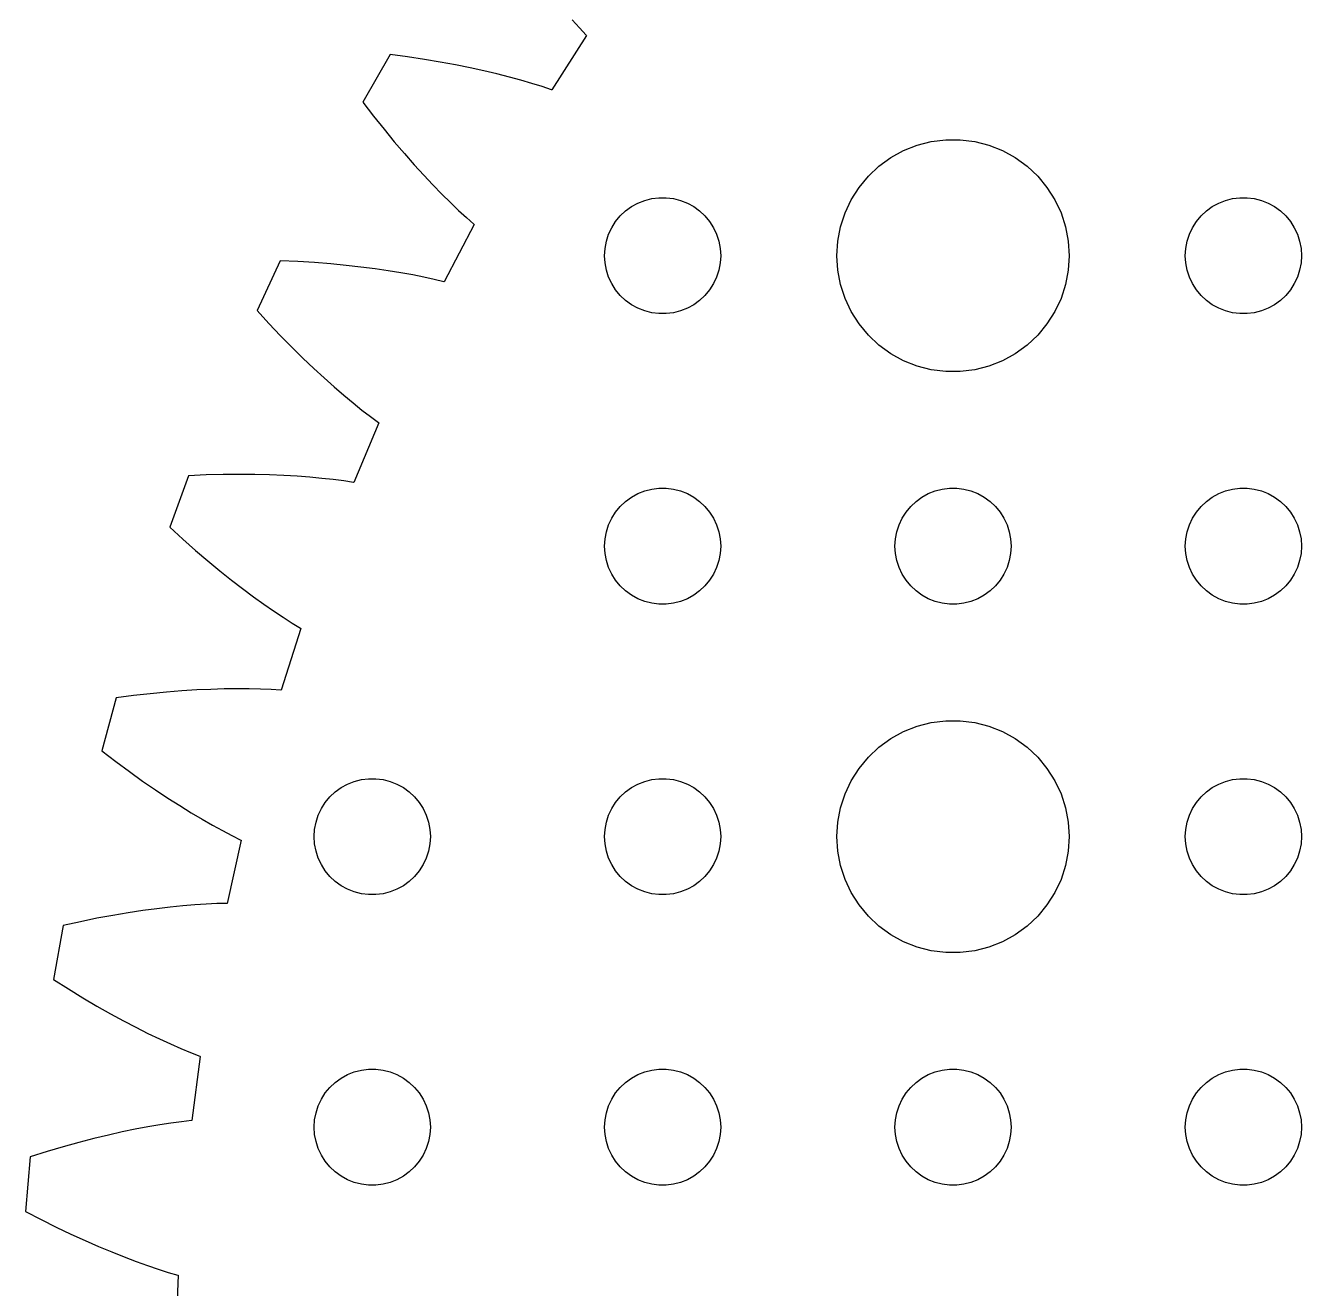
# Model space of a CAD drawing. Header units: metres. Extents: x -69 to 69, y -69 to 69.
# Drawn here: x -68.96 to -36, y 3.33 to 35.94 of the extents above; entities that cross this region are included whole.
import ezdxf

# ---------------------------------------------------------------- set-up
doc = ezdxf.new("R2010")
doc.units = ezdxf.units.M

msp = doc.modelspace()

# ---------------------------------------------------------------- linework, layer by layer
for p, q in [((-54.8331, 36.0853), (-54.6482, 35.8814)), ((-54.4625, 35.6875), (-55.3633, 34.2792)), ((-54.6482, 35.8814), (-54.4722, 35.6938)), ((-54.4722, 35.6938), (-54.4625, 35.6875)), ((-59.5376, 35.1919), (-60.2459, 33.9651)), ((-59.0869, 35.132), (-59.5376, 35.1919)), ((-58.655, 35.0671), (-59.0869, 35.132)), ((-58.2419, 34.998), (-58.655, 35.0671)), ((-57.8477, 34.9252), (-58.2419, 34.998)), ((-57.4724, 34.8493), (-57.8477, 34.9252)), ((-57.116, 34.771), (-57.4724, 34.8493)), ((-56.7783, 34.6908), (-57.116, 34.771)), ((-56.4595, 34.6094), (-56.7783, 34.6908)), ((-56.1594, 34.5274), (-56.4595, 34.6094)), ((-55.8779, 34.4454), (-56.1594, 34.5274)), ((-55.615, 34.3639), (-55.8779, 34.4454)), ((-55.3705, 34.2837), (-55.615, 34.3639)), ((-55.3633, 34.2792), (-55.3705, 34.2837)), ((-60.2459, 33.9651), (-59.9686, 33.6047)), ((-59.9686, 33.6047), (-59.6965, 33.2631)), ((-59.6965, 33.2631), (-59.4301, 32.94)), ((-45.5621, 32.9469), (-45.1884, 32.9941)), ((-45.1884, 32.9941), (-44.8116, 32.9941)), ((-44.8116, 32.9941), (-44.4379, 32.9469)), ((-59.4301, 32.94), (-59.17, 32.635)), ((-59.17, 32.635), (-58.9166, 32.3479)), ((-46.6075, 32.533), (-46.2773, 32.7145)), ((-46.2773, 32.7145), (-45.927, 32.8532)), ((-45.927, 32.8532), (-45.5621, 32.9469)), ((-44.4379, 32.9469), (-44.0729, 32.8532)), ((-44.0729, 32.8532), (-43.7227, 32.7145)), ((-43.7227, 32.7145), (-43.3925, 32.533)), ((-58.9166, 32.3479), (-58.6705, 32.0784)), ((-47.1869, 32.0536), (-46.9123, 32.3115)), ((-46.9123, 32.3115), (-46.6075, 32.533)), ((-43.3925, 32.533), (-43.0877, 32.3115)), ((-43.0877, 32.3115), (-42.8131, 32.0536)), ((-58.6705, 32.0784), (-58.4323, 31.8261)), ((-47.427, 31.7634), (-47.1869, 32.0536)), ((-42.8131, 32.0536), (-42.5729, 31.7634)), ((-58.4323, 31.8261), (-58.2024, 31.5906)), ((-47.6289, 31.4453), (-47.427, 31.7634)), ((-42.5729, 31.7634), (-42.3711, 31.4453)), ((-58.2024, 31.5906), (-57.9813, 31.3717)), ((-57.9813, 31.3717), (-57.7695, 31.169)), ((-53.3037, 31.2665), (-53.1387, 31.3572)), ((-53.1387, 31.3572), (-52.9635, 31.4266)), ((-52.9635, 31.4266), (-52.7811, 31.4734)), ((-52.7811, 31.4734), (-52.5942, 31.497)), ((-52.5942, 31.497), (-52.4058, 31.497)), ((-52.4058, 31.497), (-52.2189, 31.4734)), ((-52.2189, 31.4734), (-52.0365, 31.4266)), ((-52.0365, 31.4266), (-51.8613, 31.3572)), ((-51.8613, 31.3572), (-51.6963, 31.2665)), ((-47.7893, 31.1044), (-47.6289, 31.4453)), ((-42.3711, 31.4453), (-42.2107, 31.1044)), ((-38.3037, 31.2665), (-38.1387, 31.3572)), ((-38.1387, 31.3572), (-37.9635, 31.4266)), ((-37.9635, 31.4266), (-37.7811, 31.4734)), ((-37.7811, 31.4734), (-37.5942, 31.497)), ((-37.5942, 31.497), (-37.4058, 31.497)), ((-37.4058, 31.497), (-37.2189, 31.4734)), ((-37.2189, 31.4734), (-37.0365, 31.4266)), ((-37.0365, 31.4266), (-36.8613, 31.3572)), ((-36.8613, 31.3572), (-36.6963, 31.2665)), ((-57.7695, 31.169), (-57.5675, 30.982)), ((-57.5675, 30.982), (-57.3758, 30.8104)), ((-53.7135, 30.8817), (-53.5934, 31.0268)), ((-53.5934, 31.0268), (-53.4561, 31.1558)), ((-53.4561, 31.1558), (-53.3037, 31.2665)), ((-51.6963, 31.2665), (-51.5439, 31.1558)), ((-51.5439, 31.1558), (-51.4065, 31.0268)), ((-51.4065, 31.0268), (-51.2865, 30.8817)), ((-47.9057, 30.7461), (-47.7893, 31.1044)), ((-42.2107, 31.1044), (-42.0942, 30.7461)), ((-38.7135, 30.8817), (-38.5934, 31.0268)), ((-38.5934, 31.0268), (-38.4561, 31.1558)), ((-38.4561, 31.1558), (-38.3037, 31.2665)), ((-36.6963, 31.2665), (-36.5439, 31.1558)), ((-36.5439, 31.1558), (-36.4065, 31.0268)), ((-36.4065, 31.0268), (-36.2865, 30.8817)), ((-57.3656, 30.8049), (-58.1403, 29.3235)), ((-57.3758, 30.8104), (-57.3656, 30.8049)), ((-53.8947, 30.5522), (-53.8145, 30.7226)), ((-53.8145, 30.7226), (-53.7135, 30.8817)), ((-51.2865, 30.8817), (-51.1855, 30.7226)), ((-51.1855, 30.7226), (-51.1053, 30.5522)), ((-47.9763, 30.376), (-47.9057, 30.7461)), ((-42.0942, 30.7461), (-42.0237, 30.376)), ((-38.8947, 30.5522), (-38.8145, 30.7226)), ((-38.8145, 30.7226), (-38.7135, 30.8817)), ((-36.2865, 30.8817), (-36.1855, 30.7226)), ((-36.1855, 30.7226), (-36.1053, 30.5522)), ((-53.9882, 30.188), (-53.9529, 30.373)), ((-53.9529, 30.373), (-53.8947, 30.5522)), ((-51.1053, 30.5522), (-51.0471, 30.373)), ((-51.0471, 30.373), (-51.0118, 30.188)), ((-48, 30), (-47.9763, 30.376)), ((-42.0237, 30.376), (-42, 30)), ((-38.9882, 30.188), (-38.9529, 30.373)), ((-38.9529, 30.373), (-38.8947, 30.5522)), ((-36.1053, 30.5522), (-36.0471, 30.373)), ((-36.0471, 30.373), (-36.0118, 30.188)), ((-54, 30), (-53.9882, 30.188)), ((-53.9882, 29.812), (-54, 30)), ((-51.0118, 30.188), (-51, 30)), ((-51, 30), (-51.0118, 29.812)), ((-47.9763, 29.624), (-48, 30)), ((-42, 30), (-42.0237, 29.624)), ((-39, 30), (-38.9882, 30.188)), ((-38.9882, 29.812), (-39, 30)), ((-36.0118, 30.188), (-36, 30)), ((-36, 30), (-36.0118, 29.812)), ((-62.3782, 29.869), (-62.9769, 28.5851)), ((-61.924, 29.8485), (-62.3782, 29.869)), ((-61.4881, 29.8216), (-61.924, 29.8485)), ((-61.0706, 29.7887), (-61.4881, 29.8216)), ((-60.6715, 29.7505), (-61.0706, 29.7887)), ((-60.291, 29.7076), (-60.6715, 29.7505)), ((-59.9291, 29.6607), (-60.291, 29.7076)), ((-59.5858, 29.6102), (-59.9291, 29.6607)), ((-53.9529, 29.627), (-53.9882, 29.812)), ((-51.0118, 29.812), (-51.0471, 29.627)), ((-38.9529, 29.627), (-38.9882, 29.812)), ((-36.0118, 29.812), (-36.0471, 29.627)), ((-59.2611, 29.5569), (-59.5858, 29.6102)), ((-58.9549, 29.5014), (-59.2611, 29.5569)), ((-58.6674, 29.4442), (-58.9549, 29.5014)), ((-58.3983, 29.386), (-58.6674, 29.4442)), ((-58.1478, 29.3274), (-58.3983, 29.386)), ((-53.8947, 29.4478), (-53.9529, 29.627)), ((-53.8145, 29.2774), (-53.8947, 29.4478)), ((-51.1053, 29.4478), (-51.1855, 29.2774)), ((-51.0471, 29.627), (-51.1053, 29.4478)), ((-47.9057, 29.2539), (-47.9763, 29.624)), ((-42.0237, 29.624), (-42.0942, 29.2539)), ((-38.8947, 29.4478), (-38.9529, 29.627)), ((-38.8145, 29.2774), (-38.8947, 29.4478)), ((-36.1053, 29.4478), (-36.1855, 29.2774)), ((-36.0471, 29.627), (-36.1053, 29.4478)), ((-58.1403, 29.3235), (-58.1478, 29.3274)), ((-53.7135, 29.1183), (-53.8145, 29.2774)), ((-53.5934, 28.9732), (-53.7135, 29.1183)), ((-51.2865, 29.1183), (-51.4065, 28.9732)), ((-51.1855, 29.2774), (-51.2865, 29.1183)), ((-47.7893, 28.8956), (-47.9057, 29.2539)), ((-42.0942, 29.2539), (-42.2107, 28.8956)), ((-38.7135, 29.1183), (-38.8145, 29.2774)), ((-38.5934, 28.9732), (-38.7135, 29.1183)), ((-36.2865, 29.1183), (-36.4065, 28.9732)), ((-36.1855, 29.2774), (-36.2865, 29.1183)), ((-53.4561, 28.8442), (-53.5934, 28.9732)), ((-53.3037, 28.7335), (-53.4561, 28.8442)), ((-53.1387, 28.6427), (-53.3037, 28.7335)), ((-51.6963, 28.7335), (-51.8613, 28.6427)), ((-51.5439, 28.8442), (-51.6963, 28.7335)), ((-51.4065, 28.9732), (-51.5439, 28.8442)), ((-47.6289, 28.5547), (-47.7893, 28.8956)), ((-42.2107, 28.8956), (-42.3711, 28.5547)), ((-38.4561, 28.8442), (-38.5934, 28.9732)), ((-38.3037, 28.7335), (-38.4561, 28.8442)), ((-38.1387, 28.6427), (-38.3037, 28.7335)), ((-36.6963, 28.7335), (-36.8613, 28.6427)), ((-36.5439, 28.8442), (-36.6963, 28.7335)), ((-36.4065, 28.9732), (-36.5439, 28.8442)), ((-62.9769, 28.5851), (-62.6693, 28.2502)), ((-52.9635, 28.5734), (-53.1387, 28.6427)), ((-52.7811, 28.5266), (-52.9635, 28.5734)), ((-52.5942, 28.503), (-52.7811, 28.5266)), ((-52.4058, 28.503), (-52.5942, 28.503)), ((-52.2189, 28.5266), (-52.4058, 28.503)), ((-52.0365, 28.5734), (-52.2189, 28.5266)), ((-51.8613, 28.6427), (-52.0365, 28.5734)), ((-47.427, 28.2366), (-47.6289, 28.5547)), ((-42.3711, 28.5547), (-42.5729, 28.2366)), ((-37.9635, 28.5734), (-38.1387, 28.6427)), ((-37.7811, 28.5266), (-37.9635, 28.5734)), ((-37.5942, 28.503), (-37.7811, 28.5266)), ((-37.4058, 28.503), (-37.5942, 28.503)), ((-37.2189, 28.5266), (-37.4058, 28.503)), ((-37.0365, 28.5734), (-37.2189, 28.5266)), ((-36.8613, 28.6427), (-37.0365, 28.5734)), ((-62.6693, 28.2502), (-62.3684, 27.9337)), ((-47.1869, 27.9464), (-47.427, 28.2366)), ((-42.5729, 28.2366), (-42.8131, 27.9464)), ((-62.3684, 27.9337), (-62.0749, 27.635)), ((-46.9123, 27.6884), (-47.1869, 27.9464)), ((-46.6075, 27.467), (-46.9123, 27.6884)), ((-43.0877, 27.6884), (-43.3925, 27.467)), ((-42.8131, 27.9464), (-43.0877, 27.6884)), ((-62.0749, 27.635), (-61.7891, 27.3538)), ((-61.7891, 27.3538), (-61.5117, 27.0899)), ((-46.2773, 27.2855), (-46.6075, 27.467)), ((-43.3925, 27.467), (-43.7227, 27.2855)), ((-61.5117, 27.0899), (-61.2431, 26.8428)), ((-45.927, 27.1468), (-46.2773, 27.2855)), ((-45.5621, 27.0531), (-45.927, 27.1468)), ((-45.1884, 27.0059), (-45.5621, 27.0531)), ((-44.4379, 27.0531), (-44.8116, 27.0059)), ((-44.0729, 27.1468), (-44.4379, 27.0531)), ((-43.7227, 27.2855), (-44.0729, 27.1468)), ((-61.2431, 26.8428), (-60.9838, 26.6123)), ((-44.8116, 27.0059), (-45.1884, 27.0059)), ((-60.9838, 26.6123), (-60.7342, 26.3978)), ((-60.7342, 26.3978), (-60.4949, 26.1989)), ((-60.4949, 26.1989), (-60.2662, 26.0154)), ((-60.2662, 26.0154), (-60.0487, 25.8468)), ((-60.0487, 25.8468), (-59.8428, 25.6925)), ((-59.8321, 25.688), (-60.4747, 24.1447)), ((-59.8428, 25.6925), (-59.8321, 25.688)), ((-64.7441, 24.3187), (-65.2286, 22.9875)), ((-64.2898, 24.3379), (-64.7441, 24.3187)), ((-63.8532, 24.3491), (-64.2898, 24.3379)), ((-63.4344, 24.3527), (-63.8532, 24.3491)), ((-63.0336, 24.3494), (-63.4344, 24.3527)), ((-62.6508, 24.3399), (-63.0336, 24.3494)), ((-62.2862, 24.3246), (-62.6508, 24.3399)), ((-61.9398, 24.3043), (-62.2862, 24.3246)), ((-61.6116, 24.2795), (-61.9398, 24.3043)), ((-61.3018, 24.2509), (-61.6116, 24.2795)), ((-61.0103, 24.219), (-61.3018, 24.2509)), ((-60.7373, 24.1844), (-61.0103, 24.219)), ((-60.4826, 24.1479), (-60.7373, 24.1844)), ((-60.4747, 24.1447), (-60.4826, 24.1479)), ((-53.4561, 23.6558), (-53.3037, 23.7665)), ((-53.3037, 23.7665), (-53.1387, 23.8572)), ((-53.1387, 23.8572), (-52.9635, 23.9266)), ((-52.9635, 23.9266), (-52.7811, 23.9734)), ((-52.7811, 23.9734), (-52.5942, 23.997)), ((-52.5942, 23.997), (-52.4058, 23.997)), ((-52.4058, 23.997), (-52.2189, 23.9734)), ((-52.2189, 23.9734), (-52.0365, 23.9266)), ((-52.0365, 23.9266), (-51.8613, 23.8572)), ((-51.8613, 23.8572), (-51.6963, 23.7665)), ((-51.6963, 23.7665), (-51.5439, 23.6558)), ((-45.9561, 23.6558), (-45.8037, 23.7665)), ((-45.8037, 23.7665), (-45.6387, 23.8572)), ((-45.6387, 23.8572), (-45.4635, 23.9266)), ((-45.4635, 23.9266), (-45.2811, 23.9734)), ((-45.2811, 23.9734), (-45.0942, 23.997)), ((-45.0942, 23.997), (-44.9058, 23.997)), ((-44.9058, 23.997), (-44.7189, 23.9734)), ((-44.7189, 23.9734), (-44.5365, 23.9266)), ((-44.5365, 23.9266), (-44.3613, 23.8572)), ((-44.3613, 23.8572), (-44.1963, 23.7665)), ((-44.1963, 23.7665), (-44.0439, 23.6558)), ((-38.4561, 23.6558), (-38.3037, 23.7665)), ((-38.3037, 23.7665), (-38.1387, 23.8572)), ((-38.1387, 23.8572), (-37.9635, 23.9266)), ((-37.9635, 23.9266), (-37.7811, 23.9734)), ((-37.7811, 23.9734), (-37.5942, 23.997)), ((-37.5942, 23.997), (-37.4058, 23.997)), ((-37.4058, 23.997), (-37.2189, 23.9734)), ((-37.2189, 23.9734), (-37.0365, 23.9266)), ((-37.0365, 23.9266), (-36.8613, 23.8572)), ((-36.8613, 23.8572), (-36.6963, 23.7665)), ((-36.6963, 23.7665), (-36.5439, 23.6558)), ((-53.7135, 23.3817), (-53.5934, 23.5268)), ((-53.5934, 23.5268), (-53.4561, 23.6558)), ((-51.5439, 23.6558), (-51.4065, 23.5268)), ((-51.4065, 23.5268), (-51.2865, 23.3817)), ((-46.2135, 23.3817), (-46.0934, 23.5268)), ((-46.0934, 23.5268), (-45.9561, 23.6558)), ((-44.0439, 23.6558), (-43.9065, 23.5268)), ((-43.9065, 23.5268), (-43.7865, 23.3817)), ((-38.7135, 23.3817), (-38.5934, 23.5268)), ((-38.5934, 23.5268), (-38.4561, 23.6558)), ((-36.5439, 23.6558), (-36.4065, 23.5268)), ((-36.4065, 23.5268), (-36.2865, 23.3817)), ((-53.8947, 23.0522), (-53.8145, 23.2226)), ((-53.8145, 23.2226), (-53.7135, 23.3817)), ((-51.2865, 23.3817), (-51.1855, 23.2226)), ((-51.1855, 23.2226), (-51.1053, 23.0522)), ((-46.3947, 23.0522), (-46.3145, 23.2226)), ((-46.3145, 23.2226), (-46.2135, 23.3817)), ((-43.7865, 23.3817), (-43.6855, 23.2226)), ((-43.6855, 23.2226), (-43.6053, 23.0522)), ((-38.8947, 23.0522), (-38.8145, 23.2226)), ((-38.8145, 23.2226), (-38.7135, 23.3817)), ((-36.2865, 23.3817), (-36.1855, 23.2226)), ((-36.1855, 23.2226), (-36.1053, 23.0522)), ((-65.2286, 22.9875), (-64.893, 22.6808)), ((-53.9882, 22.688), (-53.9529, 22.873)), ((-53.9529, 22.873), (-53.8947, 23.0522)), ((-51.1053, 23.0522), (-51.0471, 22.873)), ((-51.0471, 22.873), (-51.0118, 22.688)), ((-46.4882, 22.688), (-46.4529, 22.873)), ((-46.4529, 22.873), (-46.3947, 23.0522)), ((-43.6053, 23.0522), (-43.5471, 22.873)), ((-43.5471, 22.873), (-43.5118, 22.688)), ((-38.9882, 22.688), (-38.9529, 22.873)), ((-38.9529, 22.873), (-38.8947, 23.0522)), ((-36.1053, 23.0522), (-36.0471, 22.873)), ((-36.0471, 22.873), (-36.0118, 22.688)), ((-64.893, 22.6808), (-64.5657, 22.3916)), ((-54, 22.5), (-53.9882, 22.688)), ((-53.9882, 22.312), (-54, 22.5)), ((-51.0118, 22.688), (-51, 22.5)), ((-51, 22.5), (-51.0118, 22.312)), ((-46.5, 22.5), (-46.4882, 22.688)), ((-46.4882, 22.312), (-46.5, 22.5)), ((-43.5118, 22.688), (-43.5, 22.5)), ((-43.5, 22.5), (-43.5118, 22.312)), ((-39, 22.5), (-38.9882, 22.688)), ((-38.9882, 22.312), (-39, 22.5)), ((-36.0118, 22.688), (-36, 22.5)), ((-36, 22.5), (-36.0118, 22.312)), ((-64.5657, 22.3916), (-64.2472, 22.1196)), ((-64.2472, 22.1196), (-63.938, 21.8645)), ((-53.9529, 22.127), (-53.9882, 22.312)), ((-53.8947, 21.9478), (-53.9529, 22.127)), ((-51.0471, 22.127), (-51.1053, 21.9478)), ((-51.0118, 22.312), (-51.0471, 22.127)), ((-46.4529, 22.127), (-46.4882, 22.312)), ((-46.3947, 21.9478), (-46.4529, 22.127)), ((-43.5471, 22.127), (-43.6053, 21.9478)), ((-43.5118, 22.312), (-43.5471, 22.127)), ((-38.9529, 22.127), (-38.9882, 22.312)), ((-38.8947, 21.9478), (-38.9529, 22.127)), ((-36.0471, 22.127), (-36.1053, 21.9478)), ((-36.0118, 22.312), (-36.0471, 22.127)), ((-63.938, 21.8645), (-63.6387, 21.6257)), ((-53.8145, 21.7774), (-53.8947, 21.9478)), ((-53.7135, 21.6183), (-53.8145, 21.7774)), ((-51.1855, 21.7774), (-51.2865, 21.6183)), ((-51.1053, 21.9478), (-51.1855, 21.7774)), ((-46.3145, 21.7774), (-46.3947, 21.9478)), ((-46.2135, 21.6183), (-46.3145, 21.7774)), ((-43.6855, 21.7774), (-43.7865, 21.6183)), ((-43.6053, 21.9478), (-43.6855, 21.7774)), ((-38.8145, 21.7774), (-38.8947, 21.9478)), ((-38.7135, 21.6183), (-38.8145, 21.7774)), ((-36.1855, 21.7774), (-36.2865, 21.6183)), ((-36.1053, 21.9478), (-36.1855, 21.7774)), ((-63.6387, 21.6257), (-63.3495, 21.403)), ((-53.5934, 21.4732), (-53.7135, 21.6183)), ((-53.4561, 21.3442), (-53.5934, 21.4732)), ((-51.4065, 21.4732), (-51.5439, 21.3442)), ((-51.2865, 21.6183), (-51.4065, 21.4732)), ((-46.0934, 21.4732), (-46.2135, 21.6183)), ((-45.9561, 21.3442), (-46.0934, 21.4732)), ((-43.9065, 21.4732), (-44.0439, 21.3442)), ((-43.7865, 21.6183), (-43.9065, 21.4732)), ((-38.5934, 21.4732), (-38.7135, 21.6183)), ((-38.4561, 21.3442), (-38.5934, 21.4732)), ((-36.4065, 21.4732), (-36.5439, 21.3442)), ((-36.2865, 21.6183), (-36.4065, 21.4732)), ((-63.3495, 21.403), (-63.0711, 21.1959)), ((-63.0711, 21.1959), (-62.8038, 21.004)), ((-53.3037, 21.2335), (-53.4561, 21.3442)), ((-53.1387, 21.1427), (-53.3037, 21.2335)), ((-52.9635, 21.0734), (-53.1387, 21.1427)), ((-51.8613, 21.1427), (-52.0365, 21.0734)), ((-51.6963, 21.2335), (-51.8613, 21.1427)), ((-51.5439, 21.3442), (-51.6963, 21.2335)), ((-45.8037, 21.2335), (-45.9561, 21.3442)), ((-45.6387, 21.1427), (-45.8037, 21.2335)), ((-45.4635, 21.0734), (-45.6387, 21.1427)), ((-44.3613, 21.1427), (-44.5365, 21.0734)), ((-44.1963, 21.2335), (-44.3613, 21.1427)), ((-44.0439, 21.3442), (-44.1963, 21.2335)), ((-38.3037, 21.2335), (-38.4561, 21.3442)), ((-38.1387, 21.1427), (-38.3037, 21.2335)), ((-37.9635, 21.0734), (-38.1387, 21.1427)), ((-36.8613, 21.1427), (-37.0365, 21.0734)), ((-36.6963, 21.2335), (-36.8613, 21.1427)), ((-36.5439, 21.3442), (-36.6963, 21.2335)), ((-62.8038, 21.004), (-62.5481, 20.8268)), ((-62.5481, 20.8268), (-62.3043, 20.6639)), ((-52.7811, 21.0266), (-52.9635, 21.0734)), ((-52.5942, 21.003), (-52.7811, 21.0266)), ((-52.4058, 21.003), (-52.5942, 21.003)), ((-52.2189, 21.0266), (-52.4058, 21.003)), ((-52.0365, 21.0734), (-52.2189, 21.0266)), ((-45.2811, 21.0266), (-45.4635, 21.0734)), ((-45.0942, 21.003), (-45.2811, 21.0266)), ((-44.9058, 21.003), (-45.0942, 21.003)), ((-44.7189, 21.0266), (-44.9058, 21.003)), ((-44.5365, 21.0734), (-44.7189, 21.0266)), ((-37.7811, 21.0266), (-37.9635, 21.0734)), ((-37.5942, 21.003), (-37.7811, 21.0266)), ((-37.4058, 21.003), (-37.5942, 21.003)), ((-37.2189, 21.0266), (-37.4058, 21.003)), ((-37.0365, 21.0734), (-37.2189, 21.0266)), ((-62.3043, 20.6639), (-62.0729, 20.5148)), ((-62.0729, 20.5148), (-61.8543, 20.3791)), ((-61.8433, 20.3755), (-62.349, 18.7821)), ((-61.8543, 20.3791), (-61.8433, 20.3755)), ((-64.5338, 18.7869), (-64.9159, 18.763)), ((-64.1692, 18.8035), (-64.5338, 18.7869)), ((-63.8223, 18.8134), (-64.1692, 18.8035)), ((-63.4933, 18.8173), (-63.8223, 18.8134)), ((-63.1821, 18.8158), (-63.4933, 18.8173)), ((-62.889, 18.8094), (-63.1821, 18.8158)), ((-62.614, 18.7988), (-62.889, 18.8094)), ((-62.3571, 18.7846), (-62.614, 18.7988)), ((-66.6172, 18.5833), (-66.9839, 17.215)), ((-66.1664, 18.6421), (-66.6172, 18.5833)), ((-65.7324, 18.6912), (-66.1664, 18.6421)), ((-65.3155, 18.7313), (-65.7324, 18.6912)), ((-64.9159, 18.763), (-65.3155, 18.7313)), ((-62.349, 18.7821), (-62.3571, 18.7846)), ((-46.2773, 17.7145), (-45.927, 17.8532)), ((-45.927, 17.8532), (-45.5621, 17.9469)), ((-45.5621, 17.9469), (-45.1884, 17.9941)), ((-45.1884, 17.9941), (-44.8116, 17.9941)), ((-44.8116, 17.9941), (-44.4379, 17.9469)), ((-44.4379, 17.9469), (-44.0729, 17.8532)), ((-44.0729, 17.8532), (-43.7227, 17.7145)), ((-46.9123, 17.3115), (-46.6075, 17.533)), ((-46.6075, 17.533), (-46.2773, 17.7145)), ((-43.7227, 17.7145), (-43.3925, 17.533)), ((-43.3925, 17.533), (-43.0877, 17.3115)), ((-66.9839, 17.215), (-66.6228, 16.9386)), ((-47.1869, 17.0536), (-46.9123, 17.3115)), ((-43.0877, 17.3115), (-42.8131, 17.0536)), ((-66.6228, 16.9386), (-66.2715, 16.6791)), ((-47.427, 16.7634), (-47.1869, 17.0536)), ((-42.8131, 17.0536), (-42.5729, 16.7634)), ((-66.2715, 16.6791), (-65.9306, 16.4359)), ((-60.2811, 16.4734), (-60.0942, 16.497)), ((-60.0942, 16.497), (-59.9058, 16.497)), ((-59.9058, 16.497), (-59.7189, 16.4734)), ((-52.7811, 16.4734), (-52.5942, 16.497)), ((-52.5942, 16.497), (-52.4058, 16.497)), ((-52.4058, 16.497), (-52.2189, 16.4734)), ((-47.6289, 16.4453), (-47.427, 16.7634)), ((-42.5729, 16.7634), (-42.3711, 16.4453)), ((-37.7811, 16.4734), (-37.5942, 16.497)), ((-37.5942, 16.497), (-37.4058, 16.497)), ((-37.4058, 16.497), (-37.2189, 16.4734)), ((-65.9306, 16.4359), (-65.6004, 16.2087)), ((-65.6004, 16.2087), (-65.2813, 15.997)), ((-61.0934, 16.0268), (-60.9561, 16.1558)), ((-60.9561, 16.1558), (-60.8037, 16.2665)), ((-60.8037, 16.2665), (-60.6387, 16.3572)), ((-60.6387, 16.3572), (-60.4635, 16.4266)), ((-60.4635, 16.4266), (-60.2811, 16.4734)), ((-59.7189, 16.4734), (-59.5365, 16.4266)), ((-59.5365, 16.4266), (-59.3613, 16.3572)), ((-59.3613, 16.3572), (-59.1963, 16.2665)), ((-59.1963, 16.2665), (-59.0439, 16.1558)), ((-59.0439, 16.1558), (-58.9065, 16.0268)), ((-53.5934, 16.0268), (-53.4561, 16.1558)), ((-53.4561, 16.1558), (-53.3037, 16.2665)), ((-53.3037, 16.2665), (-53.1387, 16.3572)), ((-53.1387, 16.3572), (-52.9635, 16.4266)), ((-52.9635, 16.4266), (-52.7811, 16.4734)), ((-52.2189, 16.4734), (-52.0365, 16.4266)), ((-52.0365, 16.4266), (-51.8613, 16.3572)), ((-51.8613, 16.3572), (-51.6963, 16.2665)), ((-51.6963, 16.2665), (-51.5439, 16.1558)), ((-51.5439, 16.1558), (-51.4065, 16.0268)), ((-47.7893, 16.1044), (-47.6289, 16.4453)), ((-42.3711, 16.4453), (-42.2107, 16.1044)), ((-38.5934, 16.0268), (-38.4561, 16.1558)), ((-38.4561, 16.1558), (-38.3037, 16.2665)), ((-38.3037, 16.2665), (-38.1387, 16.3572)), ((-38.1387, 16.3572), (-37.9635, 16.4266)), ((-37.9635, 16.4266), (-37.7811, 16.4734)), ((-37.2189, 16.4734), (-37.0365, 16.4266)), ((-37.0365, 16.4266), (-36.8613, 16.3572)), ((-36.8613, 16.3572), (-36.6963, 16.2665)), ((-36.6963, 16.2665), (-36.5439, 16.1558)), ((-36.5439, 16.1558), (-36.4065, 16.0268)), ((-65.2813, 15.997), (-64.9739, 15.8003)), ((-61.3145, 15.7226), (-61.2135, 15.8817)), ((-61.2135, 15.8817), (-61.0934, 16.0268)), ((-58.9065, 16.0268), (-58.7865, 15.8817)), ((-58.7865, 15.8817), (-58.6855, 15.7226)), ((-53.8145, 15.7226), (-53.7135, 15.8817)), ((-53.7135, 15.8817), (-53.5934, 16.0268)), ((-51.4065, 16.0268), (-51.2865, 15.8817)), ((-51.2865, 15.8817), (-51.1855, 15.7226)), ((-47.9057, 15.7461), (-47.7893, 16.1044)), ((-42.2107, 16.1044), (-42.0942, 15.7461)), ((-38.8145, 15.7226), (-38.7135, 15.8817)), ((-38.7135, 15.8817), (-38.5934, 16.0268)), ((-36.4065, 16.0268), (-36.2865, 15.8817)), ((-36.2865, 15.8817), (-36.1855, 15.7226)), ((-64.9739, 15.8003), (-64.6785, 15.6182)), ((-64.6785, 15.6182), (-64.3954, 15.4503)), ((-61.4529, 15.373), (-61.3947, 15.5522)), ((-61.3947, 15.5522), (-61.3145, 15.7226)), ((-58.6855, 15.7226), (-58.6053, 15.5522)), ((-58.6053, 15.5522), (-58.5471, 15.373)), ((-53.9529, 15.373), (-53.8947, 15.5522)), ((-53.8947, 15.5522), (-53.8145, 15.7226)), ((-51.1855, 15.7226), (-51.1053, 15.5522)), ((-51.1053, 15.5522), (-51.0471, 15.373)), ((-47.9763, 15.376), (-47.9057, 15.7461)), ((-42.0942, 15.7461), (-42.0237, 15.376)), ((-38.9529, 15.373), (-38.8947, 15.5522)), ((-38.8947, 15.5522), (-38.8145, 15.7226)), ((-36.1855, 15.7226), (-36.1053, 15.5522)), ((-36.1053, 15.5522), (-36.0471, 15.373)), ((-64.3954, 15.4503), (-64.1252, 15.2961)), ((-64.1252, 15.2961), (-63.8682, 15.1551)), ((-61.5, 15), (-61.4882, 15.188)), ((-61.4882, 15.188), (-61.4529, 15.373)), ((-58.5471, 15.373), (-58.5118, 15.188)), ((-58.5118, 15.188), (-58.5, 15)), ((-54, 15), (-53.9882, 15.188)), ((-53.9882, 15.188), (-53.9529, 15.373)), ((-51.0471, 15.373), (-51.0118, 15.188)), ((-51.0118, 15.188), (-51, 15)), ((-48, 15), (-47.9763, 15.376)), ((-42.0237, 15.376), (-42, 15)), ((-39, 15), (-38.9882, 15.188)), ((-38.9882, 15.188), (-38.9529, 15.373)), ((-36.0471, 15.373), (-36.0118, 15.188)), ((-36.0118, 15.188), (-36, 15)), ((-63.8682, 15.1551), (-63.6247, 15.0267)), ((-63.3838, 14.908), (-63.7487, 13.2766)), ((-63.6247, 15.0267), (-63.3951, 14.9106)), ((-63.3951, 14.9106), (-63.3838, 14.908)), ((-61.4882, 14.812), (-61.5, 15)), ((-58.5, 15), (-58.5118, 14.812)), ((-53.9882, 14.812), (-54, 15)), ((-51, 15), (-51.0118, 14.812)), ((-47.9763, 14.624), (-48, 15)), ((-42, 15), (-42.0237, 14.624)), ((-38.9882, 14.812), (-39, 15)), ((-36, 15), (-36.0118, 14.812)), ((-61.4529, 14.627), (-61.4882, 14.812)), ((-61.3947, 14.4478), (-61.4529, 14.627)), ((-58.5471, 14.627), (-58.6053, 14.4478)), ((-58.5118, 14.812), (-58.5471, 14.627)), ((-53.9529, 14.627), (-53.9882, 14.812)), ((-53.8947, 14.4478), (-53.9529, 14.627)), ((-51.0471, 14.627), (-51.1053, 14.4478)), ((-51.0118, 14.812), (-51.0471, 14.627)), ((-47.9057, 14.2539), (-47.9763, 14.624)), ((-42.0237, 14.624), (-42.0942, 14.2539)), ((-38.9529, 14.627), (-38.9882, 14.812)), ((-38.8947, 14.4478), (-38.9529, 14.627)), ((-36.0471, 14.627), (-36.1053, 14.4478)), ((-36.0118, 14.812), (-36.0471, 14.627)), ((-61.3145, 14.2774), (-61.3947, 14.4478)), ((-61.2135, 14.1183), (-61.3145, 14.2774)), ((-58.6855, 14.2774), (-58.7865, 14.1183)), ((-58.6053, 14.4478), (-58.6855, 14.2774)), ((-53.8145, 14.2774), (-53.8947, 14.4478)), ((-53.7135, 14.1183), (-53.8145, 14.2774)), ((-51.1855, 14.2774), (-51.2865, 14.1183)), ((-51.1053, 14.4478), (-51.1855, 14.2774)), ((-47.7893, 13.8956), (-47.9057, 14.2539)), ((-42.0942, 14.2539), (-42.2107, 13.8956)), ((-38.8145, 14.2774), (-38.8947, 14.4478)), ((-38.7135, 14.1183), (-38.8145, 14.2774)), ((-36.1855, 14.2774), (-36.2865, 14.1183)), ((-36.1053, 14.4478), (-36.1855, 14.2774)), ((-61.0934, 13.9732), (-61.2135, 14.1183)), ((-60.9561, 13.8442), (-61.0934, 13.9732)), ((-60.8037, 13.7335), (-60.9561, 13.8442)), ((-59.0439, 13.8442), (-59.1963, 13.7335)), ((-58.9065, 13.9732), (-59.0439, 13.8442)), ((-58.7865, 14.1183), (-58.9065, 13.9732)), ((-53.5934, 13.9732), (-53.7135, 14.1183)), ((-53.4561, 13.8442), (-53.5934, 13.9732)), ((-53.3037, 13.7335), (-53.4561, 13.8442)), ((-51.5439, 13.8442), (-51.6963, 13.7335)), ((-51.4065, 13.9732), (-51.5439, 13.8442)), ((-51.2865, 14.1183), (-51.4065, 13.9732)), ((-47.6289, 13.5547), (-47.7893, 13.8956)), ((-42.2107, 13.8956), (-42.3711, 13.5547)), ((-38.5934, 13.9732), (-38.7135, 14.1183)), ((-38.4561, 13.8442), (-38.5934, 13.9732)), ((-38.3037, 13.7335), (-38.4561, 13.8442)), ((-36.5439, 13.8442), (-36.6963, 13.7335)), ((-36.4065, 13.9732), (-36.5439, 13.8442)), ((-36.2865, 14.1183), (-36.4065, 13.9732)), ((-60.6387, 13.6427), (-60.8037, 13.7335)), ((-60.4635, 13.5734), (-60.6387, 13.6427)), ((-60.2811, 13.5266), (-60.4635, 13.5734)), ((-60.0942, 13.5029), (-60.2811, 13.5266)), ((-59.7189, 13.5266), (-59.9058, 13.5029)), ((-59.5365, 13.5734), (-59.7189, 13.5266)), ((-59.3613, 13.6427), (-59.5365, 13.5734)), ((-59.1963, 13.7335), (-59.3613, 13.6427)), ((-53.1387, 13.6427), (-53.3037, 13.7335)), ((-52.9635, 13.5734), (-53.1387, 13.6427)), ((-52.7811, 13.5266), (-52.9635, 13.5734)), ((-52.5942, 13.5029), (-52.7811, 13.5266)), ((-52.2189, 13.5266), (-52.4058, 13.5029)), ((-52.0365, 13.5734), (-52.2189, 13.5266)), ((-51.8613, 13.6427), (-52.0365, 13.5734)), ((-51.6963, 13.7335), (-51.8613, 13.6427)), ((-47.427, 13.2366), (-47.6289, 13.5547)), ((-42.3711, 13.5547), (-42.5729, 13.2366)), ((-38.1387, 13.6427), (-38.3037, 13.7335)), ((-37.9635, 13.5734), (-38.1387, 13.6427)), ((-37.7811, 13.5266), (-37.9635, 13.5734)), ((-37.5942, 13.5029), (-37.7811, 13.5266)), ((-37.2189, 13.5266), (-37.4058, 13.5029)), ((-37.0365, 13.5734), (-37.2189, 13.5266)), ((-36.8613, 13.6427), (-37.0365, 13.5734)), ((-36.6963, 13.7335), (-36.8613, 13.6427)), ((-64.8917, 13.2119), (-65.2191, 13.1794)), ((-64.5816, 13.2375), (-64.8917, 13.2119)), ((-64.289, 13.2567), (-64.5816, 13.2375)), ((-64.0141, 13.2701), (-64.289, 13.2567)), ((-63.757, 13.2783), (-64.0141, 13.2701)), ((-63.7487, 13.2766), (-63.757, 13.2783)), ((-59.9058, 13.5029), (-60.0942, 13.5029)), ((-52.4058, 13.5029), (-52.5942, 13.5029)), ((-47.1869, 12.9464), (-47.427, 13.2366)), ((-42.5729, 13.2366), (-42.8131, 12.9464)), ((-37.4058, 13.5029), (-37.5942, 13.5029)), ((-67.1113, 12.8911), (-67.5393, 12.8044)), ((-66.6995, 12.9674), (-67.1113, 12.8911)), ((-66.3042, 13.0338), (-66.6995, 12.9674)), ((-65.9256, 13.0909), (-66.3042, 13.0338)), ((-65.5638, 13.1392), (-65.9256, 13.0909)), ((-65.2191, 13.1794), (-65.5638, 13.1392)), ((-46.9123, 12.6884), (-47.1869, 12.9464)), ((-42.8131, 12.9464), (-43.0877, 12.6884)), ((-67.9834, 12.7065), (-68.2294, 11.3114)), ((-67.5393, 12.8044), (-67.9834, 12.7065)), ((-46.6075, 12.467), (-46.9123, 12.6884)), ((-43.0877, 12.6884), (-43.3925, 12.467)), ((-46.2773, 12.2855), (-46.6075, 12.467)), ((-45.927, 12.1468), (-46.2773, 12.2855)), ((-43.7227, 12.2855), (-44.0729, 12.1468)), ((-43.3925, 12.467), (-43.7227, 12.2855)), ((-45.5621, 12.0531), (-45.927, 12.1468)), ((-45.1884, 12.0059), (-45.5621, 12.0531)), ((-44.8116, 12.0059), (-45.1884, 12.0059)), ((-44.4379, 12.0531), (-44.8116, 12.0059)), ((-44.0729, 12.1468), (-44.4379, 12.0531)), ((-68.2294, 11.3114), (-67.8456, 11.0676)), ((-67.8456, 11.0676), (-67.473, 10.8397)), ((-67.473, 10.8397), (-67.1122, 10.6272)), ((-67.1122, 10.6272), (-66.7634, 10.4296)), ((-66.7634, 10.4296), (-66.4271, 10.2464)), ((-66.4271, 10.2464), (-66.1037, 10.0773)), ((-66.1037, 10.0773), (-65.7936, 9.92169)), ((-65.7936, 9.92169), (-65.497, 9.7791)), ((-65.497, 9.7791), (-65.2144, 9.64902)), ((-65.2144, 9.64902), (-64.946, 9.53091)), ((-64.946, 9.53091), (-64.6922, 9.4243)), ((-64.6922, 9.4243), (-64.4534, 9.32864)), ((-64.442, 9.32698), (-64.6632, 7.67)), ((-64.4534, 9.32864), (-64.442, 9.32698)), ((-60.6387, 8.85724), (-60.4635, 8.92657)), ((-60.4635, 8.92657), (-60.2811, 8.97342)), ((-60.2811, 8.97342), (-60.0942, 8.99704)), ((-60.0942, 8.99704), (-59.9058, 8.99704)), ((-59.9058, 8.99704), (-59.7189, 8.97342)), ((-59.7189, 8.97342), (-59.5365, 8.92657)), ((-59.5365, 8.92657), (-59.3613, 8.85724)), ((-53.1387, 8.85724), (-52.9635, 8.92657)), ((-52.9635, 8.92657), (-52.7811, 8.97342)), ((-52.7811, 8.97342), (-52.5942, 8.99704)), ((-52.5942, 8.99704), (-52.4058, 8.99704)), ((-52.4058, 8.99704), (-52.2189, 8.97342)), ((-52.2189, 8.97342), (-52.0365, 8.92657)), ((-52.0365, 8.92657), (-51.8613, 8.85724)), ((-45.6387, 8.85724), (-45.4635, 8.92657)), ((-45.4635, 8.92657), (-45.2811, 8.97342)), ((-45.2811, 8.97342), (-45.0942, 8.99704)), ((-45.0942, 8.99704), (-44.9058, 8.99704)), ((-44.9058, 8.99704), (-44.7189, 8.97342)), ((-44.7189, 8.97342), (-44.5365, 8.92657)), ((-44.5365, 8.92657), (-44.3613, 8.85724)), ((-38.1387, 8.85724), (-37.9635, 8.92657)), ((-37.9635, 8.92657), (-37.7811, 8.97342)), ((-37.7811, 8.97342), (-37.5942, 8.99704)), ((-37.5942, 8.99704), (-37.4058, 8.99704)), ((-37.4058, 8.99704), (-37.2189, 8.97342)), ((-37.2189, 8.97342), (-37.0365, 8.92657)), ((-37.0365, 8.92657), (-36.8613, 8.85724)), ((-61.0934, 8.52681), (-60.9561, 8.65576)), ((-60.9561, 8.65576), (-60.8037, 8.76648)), ((-60.8037, 8.76648), (-60.6387, 8.85724)), ((-59.3613, 8.85724), (-59.1963, 8.76648)), ((-59.1963, 8.76648), (-59.0439, 8.65576)), ((-59.0439, 8.65576), (-58.9065, 8.52681)), ((-53.5934, 8.52681), (-53.4561, 8.65576)), ((-53.4561, 8.65576), (-53.3037, 8.76648)), ((-53.3037, 8.76648), (-53.1387, 8.85724)), ((-51.8613, 8.85724), (-51.6963, 8.76648)), ((-51.6963, 8.76648), (-51.5439, 8.65576)), ((-51.5439, 8.65576), (-51.4065, 8.52681)), ((-46.0934, 8.52681), (-45.9561, 8.65576)), ((-45.9561, 8.65576), (-45.8037, 8.76648)), ((-45.8037, 8.76648), (-45.6387, 8.85724)), ((-44.3613, 8.85724), (-44.1963, 8.76648)), ((-44.1963, 8.76648), (-44.0439, 8.65576)), ((-44.0439, 8.65576), (-43.9065, 8.52681)), ((-38.5934, 8.52681), (-38.4561, 8.65576)), ((-38.4561, 8.65576), (-38.3037, 8.76648)), ((-38.3037, 8.76648), (-38.1387, 8.85724)), ((-36.8613, 8.85724), (-36.6963, 8.76648)), ((-36.6963, 8.76648), (-36.5439, 8.65576)), ((-36.5439, 8.65576), (-36.4065, 8.52681)), ((-61.3145, 8.22263), (-61.2135, 8.38167)), ((-61.2135, 8.38167), (-61.0934, 8.52681)), ((-58.9065, 8.52681), (-58.7865, 8.38167)), ((-58.7865, 8.38167), (-58.6855, 8.22263)), ((-53.8145, 8.22263), (-53.7135, 8.38167)), ((-53.7135, 8.38167), (-53.5934, 8.52681)), ((-51.4065, 8.52681), (-51.2865, 8.38167)), ((-51.2865, 8.38167), (-51.1855, 8.22263)), ((-46.3145, 8.22263), (-46.2135, 8.38167)), ((-46.2135, 8.38167), (-46.0934, 8.52681)), ((-43.9065, 8.52681), (-43.7865, 8.38167)), ((-43.7865, 8.38167), (-43.6855, 8.22263)), ((-38.8145, 8.22263), (-38.7135, 8.38167)), ((-38.7135, 8.38167), (-38.5934, 8.52681)), ((-36.4065, 8.52681), (-36.2865, 8.38167)), ((-36.2865, 8.38167), (-36.1855, 8.22263)), ((-61.4529, 7.87303), (-61.3947, 8.05219)), ((-61.3947, 8.05219), (-61.3145, 8.22263)), ((-58.6855, 8.22263), (-58.6053, 8.05219)), ((-58.6053, 8.05219), (-58.5471, 7.87303)), ((-53.9529, 7.87303), (-53.8947, 8.05219)), ((-53.8947, 8.05219), (-53.8145, 8.22263)), ((-51.1855, 8.22263), (-51.1053, 8.05219)), ((-51.1053, 8.05219), (-51.0471, 7.87303)), ((-46.4529, 7.87303), (-46.3947, 8.05219)), ((-46.3947, 8.05219), (-46.3145, 8.22263)), ((-43.6855, 8.22263), (-43.6053, 8.05219)), ((-43.6053, 8.05219), (-43.5471, 7.87303)), ((-38.9529, 7.87303), (-38.8947, 8.05219)), ((-38.8947, 8.05219), (-38.8145, 8.22263)), ((-36.1855, 8.22263), (-36.1053, 8.05219)), ((-36.1053, 8.05219), (-36.0471, 7.87303)), ((-65.1998, 7.60309), (-65.4896, 7.55847)), ((-64.9271, 7.6404), (-65.1998, 7.60309)), ((-64.6716, 7.67099), (-64.9271, 7.6404)), ((-64.6632, 7.67), (-64.6716, 7.67099)), ((-61.5, 7.5), (-61.4882, 7.68799)), ((-61.4882, 7.68799), (-61.4529, 7.87303)), ((-58.5471, 7.87303), (-58.5118, 7.68799)), ((-58.5118, 7.68799), (-58.5, 7.5)), ((-54, 7.5), (-53.9882, 7.68799)), ((-53.9882, 7.68799), (-53.9529, 7.87303)), ((-51.0471, 7.87303), (-51.0118, 7.68799)), ((-51.0118, 7.68799), (-51, 7.5)), ((-46.5, 7.5), (-46.4882, 7.68799)), ((-46.4882, 7.68799), (-46.4529, 7.87303)), ((-43.5471, 7.87303), (-43.5118, 7.68799)), ((-43.5118, 7.68799), (-43.5, 7.5)), ((-39, 7.5), (-38.9882, 7.68799)), ((-38.9882, 7.68799), (-38.9529, 7.87303)), ((-36.0471, 7.87303), (-36.0118, 7.68799)), ((-36.0118, 7.68799), (-36, 7.5)), ((-66.8157, 7.29529), (-67.1879, 7.20544)), ((-66.4595, 7.37495), (-66.8157, 7.29529)), ((-66.1196, 7.44499), (-66.4595, 7.37495)), ((-65.7962, 7.50597), (-66.1196, 7.44499)), ((-65.4896, 7.55847), (-65.7962, 7.50597)), ((-61.4882, 7.312), (-61.5, 7.5)), ((-61.4529, 7.12695), (-61.4882, 7.312)), ((-58.5118, 7.312), (-58.5471, 7.12695)), ((-58.5, 7.5), (-58.5118, 7.312)), ((-53.9882, 7.312), (-54, 7.5)), ((-53.9529, 7.12695), (-53.9882, 7.312)), ((-51.0118, 7.312), (-51.0471, 7.12695)), ((-51, 7.5), (-51.0118, 7.312)), ((-46.4882, 7.312), (-46.5, 7.5)), ((-46.4529, 7.12695), (-46.4882, 7.312)), ((-43.5118, 7.312), (-43.5471, 7.12695)), ((-43.5, 7.5), (-43.5118, 7.312)), ((-38.9882, 7.312), (-39, 7.5)), ((-38.9529, 7.12695), (-38.9882, 7.312)), ((-36.0118, 7.312), (-36.0471, 7.12695)), ((-36, 7.5), (-36.0118, 7.312)), ((-67.9795, 6.99295), (-68.3983, 6.8692)), ((-67.5759, 7.10484), (-67.9795, 6.99295)), ((-67.1879, 7.20544), (-67.5759, 7.10484)), ((-61.3947, 6.9478), (-61.4529, 7.12695)), ((-61.3145, 6.77736), (-61.3947, 6.9478)), ((-58.6053, 6.9478), (-58.6855, 6.77736)), ((-58.5471, 7.12695), (-58.6053, 6.9478)), ((-53.8947, 6.9478), (-53.9529, 7.12695)), ((-53.8145, 6.77736), (-53.8947, 6.9478)), ((-51.1053, 6.9478), (-51.1855, 6.77736)), ((-51.0471, 7.12695), (-51.1053, 6.9478)), ((-46.3947, 6.9478), (-46.4529, 7.12695)), ((-46.3145, 6.77736), (-46.3947, 6.9478)), ((-43.6053, 6.9478), (-43.6855, 6.77736)), ((-43.5471, 7.12695), (-43.6053, 6.9478)), ((-38.8947, 6.9478), (-38.9529, 7.12695)), ((-38.8145, 6.77736), (-38.8947, 6.9478)), ((-36.1053, 6.9478), (-36.1855, 6.77736)), ((-36.0471, 7.12695), (-36.1053, 6.9478)), ((-68.8321, 6.73305), (-68.9556, 5.32181)), ((-68.3983, 6.8692), (-68.8321, 6.73305)), ((-61.2135, 6.61832), (-61.3145, 6.77736)), ((-61.0934, 6.47318), (-61.2135, 6.61832)), ((-58.7865, 6.61832), (-58.9065, 6.47318)), ((-58.6855, 6.77736), (-58.7865, 6.61832)), ((-53.7135, 6.61832), (-53.8145, 6.77736)), ((-53.5934, 6.47318), (-53.7135, 6.61832)), ((-51.2865, 6.61832), (-51.4065, 6.47318)), ((-51.1855, 6.77736), (-51.2865, 6.61832)), ((-46.2135, 6.61832), (-46.3145, 6.77736)), ((-46.0934, 6.47318), (-46.2135, 6.61832)), ((-43.7865, 6.61832), (-43.9065, 6.47318)), ((-43.6855, 6.77736), (-43.7865, 6.61832)), ((-38.7135, 6.61832), (-38.8145, 6.77736)), ((-38.5934, 6.47318), (-38.7135, 6.61832)), ((-36.2865, 6.61832), (-36.4065, 6.47318)), ((-36.1855, 6.77736), (-36.2865, 6.61832)), ((-60.9561, 6.34422), (-61.0934, 6.47318)), ((-60.8037, 6.23351), (-60.9561, 6.34422)), ((-59.0439, 6.34422), (-59.1963, 6.23351)), ((-58.9065, 6.47318), (-59.0439, 6.34422)), ((-53.4561, 6.34422), (-53.5934, 6.47318)), ((-53.3037, 6.23351), (-53.4561, 6.34422)), ((-51.5439, 6.34422), (-51.6963, 6.23351)), ((-51.4065, 6.47318), (-51.5439, 6.34422)), ((-45.9561, 6.34422), (-46.0934, 6.47318)), ((-45.8037, 6.23351), (-45.9561, 6.34422)), ((-44.0439, 6.34422), (-44.1963, 6.23351)), ((-43.9065, 6.47318), (-44.0439, 6.34422)), ((-38.4561, 6.34422), (-38.5934, 6.47318)), ((-38.3037, 6.23351), (-38.4561, 6.34422)), ((-36.5439, 6.34422), (-36.6963, 6.23351)), ((-36.4065, 6.47318), (-36.5439, 6.34422)), ((-60.6387, 6.14275), (-60.8037, 6.23351)), ((-60.4635, 6.07341), (-60.6387, 6.14275)), ((-60.2811, 6.02657), (-60.4635, 6.07341)), ((-60.0942, 6.00294), (-60.2811, 6.02657)), ((-59.9058, 6.00294), (-60.0942, 6.00294)), ((-59.7189, 6.02657), (-59.9058, 6.00294)), ((-59.5365, 6.07341), (-59.7189, 6.02657)), ((-59.3613, 6.14275), (-59.5365, 6.07341)), ((-59.1963, 6.23351), (-59.3613, 6.14275)), ((-53.1387, 6.14275), (-53.3037, 6.23351)), ((-52.9635, 6.07341), (-53.1387, 6.14275)), ((-52.7811, 6.02657), (-52.9635, 6.07341)), ((-52.5942, 6.00294), (-52.7811, 6.02657)), ((-52.4058, 6.00294), (-52.5942, 6.00294)), ((-52.2189, 6.02657), (-52.4058, 6.00294)), ((-52.0365, 6.07341), (-52.2189, 6.02657)), ((-51.8613, 6.14275), (-52.0365, 6.07341)), ((-51.6963, 6.23351), (-51.8613, 6.14275)), ((-45.6387, 6.14275), (-45.8037, 6.23351)), ((-45.4635, 6.07341), (-45.6387, 6.14275)), ((-45.2811, 6.02657), (-45.4635, 6.07341)), ((-45.0942, 6.00294), (-45.2811, 6.02657)), ((-44.9058, 6.00294), (-45.0942, 6.00294)), ((-44.7189, 6.02657), (-44.9058, 6.00294)), ((-44.5365, 6.07341), (-44.7189, 6.02657)), ((-44.3613, 6.14275), (-44.5365, 6.07341)), ((-44.1963, 6.23351), (-44.3613, 6.14275)), ((-38.1387, 6.14275), (-38.3037, 6.23351)), ((-37.9635, 6.07341), (-38.1387, 6.14275)), ((-37.7811, 6.02657), (-37.9635, 6.07341)), ((-37.5942, 6.00294), (-37.7811, 6.02657)), ((-37.4058, 6.00294), (-37.5942, 6.00294)), ((-37.2189, 6.02657), (-37.4058, 6.00294)), ((-37.0365, 6.07341), (-37.2189, 6.02657)), ((-36.8613, 6.14275), (-37.0365, 6.07341)), ((-36.6963, 6.23351), (-36.8613, 6.14275)), ((-68.9556, 5.32181), (-68.552, 5.11238)), ((-68.552, 5.11238), (-68.161, 4.91779)), ((-68.161, 4.91779), (-67.783, 4.73752)), ((-67.783, 4.73752), (-67.4184, 4.57106)), ((-67.4184, 4.57106), (-67.0674, 4.41795)), ((-67.0674, 4.41795), (-66.7305, 4.27765)), ((-66.7305, 4.27765), (-66.4079, 4.14966)), ((-66.4079, 4.14966), (-66.1001, 4.03345)), ((-66.1001, 4.03345), (-65.8072, 3.92848)), ((-65.8072, 3.92848), (-65.5295, 3.83423)), ((-65.5295, 3.83423), (-65.2675, 3.75014)), ((-65.2675, 3.75014), (-65.0212, 3.67566)), ((-65.0096, 3.675), (-65.0856, 2.00504)), ((-65.0212, 3.67566), (-65.0096, 3.675))]:
    msp.add_line(p, q)

doc.saveas('drawing.dxf')
